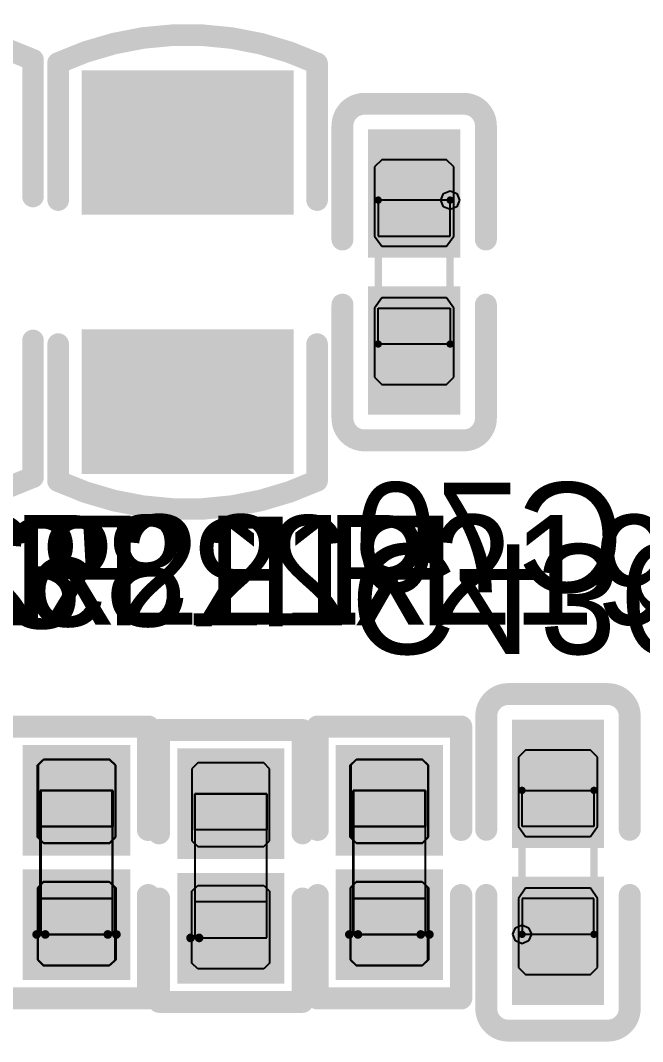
# Model space of a CAD drawing. Header units: millimetres. Extents: x 892 to 1144, y 1011 to 1123.
# Drawn here: x 983.76 to 988.09, y 1106.93 to 1114.02 of the extents above; entities that cross this region are included whole.
import ezdxf

# ---------------------------------------------------------------- set-up
doc = ezdxf.new("R2010")
doc.units = ezdxf.units.MM
for name, color, linetype in [('BottomLayer', 5, 'Continuous'), ('BottomOverlay', 54, 'Continuous'), ('BottomPaste', 16, 'Continuous'), ('BottomSolder', 6, 'Continuous'), ('Mechanical15', 56, 'Continuous'), ('Mechanical4', 56, 'Continuous'), ('Mechanical5', 56, 'Continuous'), ('Mechanical6', 56, 'Continuous'), ('TopLayer', 1, 'Continuous'), ('TopOverlay', 2, 'Continuous'), ('TopPaste', 8, 'Continuous'), ('TopSolder', 216, 'Continuous')]:
    doc.layers.add(name, color=color, linetype=linetype)

msp = doc.modelspace()

# ---------------------------------------------------------------- linework, layer by layer
at = {"layer": 'BottomLayer'}
for points in [[(984.29, 1113.575), (984.29, 1112.775), (985.56, 1113.575), (985.56, 1112.775)], [(986.23, 1113.2151), (986.23, 1112.425), (986.77, 1113.2151), (986.77, 1112.425)], [(986.23, 1112.125), (986.23, 1111.3349), (986.77, 1112.125), (986.77, 1111.3349)], [(984.29, 1111.775), (984.29, 1110.975), (985.56, 1111.775), (985.56, 1110.975)], [(987.77, 1108.325), (987.77, 1109.1151), (987.23, 1108.325), (987.23, 1109.1151)], [(984.425, 1108.324), (984.425, 1108.8896), (983.885, 1108.324), (983.885, 1108.8896)], [(985.495, 1108.3), (985.495, 1108.8656), (984.955, 1108.3), (984.955, 1108.8656)], [(986.599, 1108.324), (986.599, 1108.8896), (986.059, 1108.324), (986.059, 1108.8896)], [(984.425, 1107.4584), (984.425, 1108.024), (983.885, 1107.4584), (983.885, 1108.024)], [(985.495, 1107.4344), (985.495, 1108), (984.955, 1107.4344), (984.955, 1108)], [(986.599, 1107.4584), (986.599, 1108.024), (986.059, 1107.4584), (986.059, 1108.024)], [(987.77, 1107.2349), (987.77, 1108.025), (987.23, 1107.2349), (987.23, 1108.025)]]:
    msp.add_solid(points, dxfattribs=at)
at = {"layer": 'BottomOverlay'}
for points, const_width in [([(982.049, 1113.7521, -0.21896), (983.8498, 1113.7495)], 0.15), ([(984.024, 1113.7271, -0.21896), (985.8248, 1113.7245)], 0.15), ([(986.0014, 1113.2913, -0.414214), (986.1538, 1113.4437)], 0.1524), ([(986.8462, 1113.4437, -0.414214), (986.9986, 1113.2913)], 0.1524), ([(986.1538, 1111.1063, -0.414214), (986.0014, 1111.2587)], 0.1524), ([(986.9986, 1111.2587, -0.414214), (986.8462, 1111.1063)], 0.1524), ([(983.8498, 1110.8505, -0.21896), (982.049, 1110.8479)], 0.15), ([(985.8248, 1110.8255, -0.21896), (984.024, 1110.8229)], 0.15), ([(987.0014, 1109.1913, -0.414214), (987.1538, 1109.3437)], 0.1524), ([(987.8462, 1109.3437, -0.414214), (987.9986, 1109.1913)], 0.1524), ([(987.1538, 1107.0063, -0.414214), (987.0014, 1107.1587)], 0.1524), ([(987.9986, 1107.1587, -0.414214), (987.8462, 1107.0063)], 0.1524)]:
    msp.add_lwpolyline(points, format="xyb", dxfattribs=dict(at, const_width=const_width))
for points, const_width in [([(983.8123, 1113.7495, 1), (983.8873, 1113.7495, 1)], 0.075), ([(983.8125, 1113.75, 1), (983.8875, 1113.75, 1)], 0.075), ([(983.9865, 1113.7271, 1), (984.0615, 1113.7271, 1)], 0.075), ([(983.9875, 1113.725, 1), (984.0625, 1113.725, 1)], 0.075), ([(985.7873, 1113.7245, 1), (985.8623, 1113.7245, 1)], 0.075), ([(985.7875, 1113.725, 1), (985.8625, 1113.725, 1)], 0.075), ([(986.1157, 1113.4437, 1), (986.1919, 1113.4437, 1)], 0.0762), ([(986.1157, 1113.4437, 1), (986.1919, 1113.4437, 1)], 0.0762), ([(986.8081, 1113.4437, 1), (986.8843, 1113.4437, 1)], 0.0762), ([(986.8081, 1113.4437, 1), (986.8843, 1113.4437, 1)], 0.0762), ([(985.9633, 1113.2913, 1), (986.0395, 1113.2913, 1)], 0.0762), ([(985.9633, 1113.2913, 1), (986.0395, 1113.2913, 1)], 0.0762), ([(986.9605, 1113.2913, 1), (987.0367, 1113.2913, 1)], 0.0762), ([(986.9605, 1113.2913, 1), (987.0367, 1113.2913, 1)], 0.0762), ([(983.8125, 1112.8, 1), (983.8875, 1112.8, 1)], 0.075), ([(983.9875, 1112.775, 1), (984.0625, 1112.775, 1)], 0.075), ([(985.7875, 1112.775, 1), (985.8625, 1112.775, 1)], 0.075), ([(985.9633, 1112.5012, 1), (986.0395, 1112.5012, 1)], 0.0762), ([(986.9605, 1112.5012, 1), (987.0367, 1112.5012, 1)], 0.0762), ([(985.9633, 1112.0488, 1), (986.0395, 1112.0488, 1)], 0.0762), ([(986.9605, 1112.0488, 1), (987.0367, 1112.0488, 1)], 0.0762), ([(983.8125, 1111.8, 1), (983.8875, 1111.8, 1)], 0.075), ([(983.9875, 1111.775, 1), (984.0625, 1111.775, 1)], 0.075), ([(985.7875, 1111.775, 1), (985.8625, 1111.775, 1)], 0.075), ([(985.9633, 1111.2587, 1), (986.0395, 1111.2587, 1)], 0.0762), ([(985.9633, 1111.2587, 1), (986.0395, 1111.2587, 1)], 0.0762), ([(986.9605, 1111.2587, 1), (987.0367, 1111.2587, 1)], 0.0762), ([(986.9605, 1111.2587, 1), (987.0367, 1111.2587, 1)], 0.0762), ([(986.1157, 1111.1063, 1), (986.1919, 1111.1063, 1)], 0.0762), ([(986.1157, 1111.1063, 1), (986.1919, 1111.1063, 1)], 0.0762), ([(986.8081, 1111.1063, 1), (986.8843, 1111.1063, 1)], 0.0762), ([(986.8081, 1111.1063, 1), (986.8843, 1111.1063, 1)], 0.0762), ([(983.8123, 1110.8505, 1), (983.8873, 1110.8505, 1)], 0.075), ([(983.8125, 1110.85, 1), (983.8875, 1110.85, 1)], 0.075), ([(983.9865, 1110.8229, 1), (984.0615, 1110.8229, 1)], 0.075), ([(983.9875, 1110.825, 1), (984.0625, 1110.825, 1)], 0.075), ([(985.7873, 1110.8255, 1), (985.8623, 1110.8255, 1)], 0.075), ([(985.7875, 1110.825, 1), (985.8625, 1110.825, 1)], 0.075), ([(987.1157, 1109.3437, 1), (987.1919, 1109.3437, 1)], 0.0762), ([(987.1157, 1109.3437, 1), (987.1919, 1109.3437, 1)], 0.0762), ([(987.8081, 1109.3437, 1), (987.8843, 1109.3437, 1)], 0.0762), ([(987.8081, 1109.3437, 1), (987.8843, 1109.3437, 1)], 0.0762), ([(986.9633, 1109.1913, 1), (987.0395, 1109.1913, 1)], 0.0762), ([(986.9633, 1109.1913, 1), (987.0395, 1109.1913, 1)], 0.0762), ([(987.9605, 1109.1913, 1), (988.0367, 1109.1913, 1)], 0.0762), ([(987.9605, 1109.1913, 1), (988.0367, 1109.1913, 1)], 0.0762), ([(984.6155, 1109.1182, 1), (984.6917, 1109.1182, 1)], 0.0762), ([(984.6155, 1109.1182, 1), (984.6917, 1109.1182, 1)], 0.0762), ([(985.7923, 1109.1182, 1), (985.8685, 1109.1182, 1)], 0.0762), ([(985.7923, 1109.1182, 1), (985.8685, 1109.1182, 1)], 0.0762), ([(986.7895, 1109.1182, 1), (986.8657, 1109.1182, 1)], 0.0762), ([(986.7895, 1109.1182, 1), (986.8657, 1109.1182, 1)], 0.0762), ([(984.6883, 1109.0942, 1), (984.7645, 1109.0942, 1)], 0.0762), ([(984.6883, 1109.0942, 1), (984.7645, 1109.0942, 1)], 0.0762), ([(985.6855, 1109.0942, 1), (985.7617, 1109.0942, 1)], 0.0762), ([(985.6855, 1109.0942, 1), (985.7617, 1109.0942, 1)], 0.0762), ([(984.6155, 1108.4002, 1), (984.6917, 1108.4002, 1)], 0.0762), ([(985.7923, 1108.4002, 1), (985.8685, 1108.4002, 1)], 0.0762), ([(986.7895, 1108.4002, 1), (986.8657, 1108.4002, 1)], 0.0762), ([(986.9633, 1108.4012, 1), (987.0395, 1108.4012, 1)], 0.0762), ([(987.9605, 1108.4012, 1), (988.0367, 1108.4012, 1)], 0.0762), ([(984.6883, 1108.3762, 1), (984.7645, 1108.3762, 1)], 0.0762), ([(985.6855, 1108.3762, 1), (985.7617, 1108.3762, 1)], 0.0762), ([(984.6155, 1107.9478, 1), (984.6917, 1107.9478, 1)], 0.0762), ([(984.6883, 1107.9238, 1), (984.7645, 1107.9238, 1)], 0.0762), ([(985.6855, 1107.9238, 1), (985.7617, 1107.9238, 1)], 0.0762), ([(985.7923, 1107.9478, 1), (985.8685, 1107.9478, 1)], 0.0762), ([(986.7895, 1107.9478, 1), (986.8657, 1107.9478, 1)], 0.0762), ([(986.9633, 1107.9488, 1), (987.0395, 1107.9488, 1)], 0.0762), ([(987.9605, 1107.9488, 1), (988.0367, 1107.9488, 1)], 0.0762), ([(984.6155, 1107.2298, 1), (984.6917, 1107.2298, 1)], 0.0762), ([(984.6155, 1107.2298, 1), (984.6917, 1107.2298, 1)], 0.0762), ([(984.6883, 1107.2058, 1), (984.7645, 1107.2058, 1)], 0.0762), ([(984.6883, 1107.2058, 1), (984.7645, 1107.2058, 1)], 0.0762), ([(985.6855, 1107.2058, 1), (985.7617, 1107.2058, 1)], 0.0762), ([(985.6855, 1107.2058, 1), (985.7617, 1107.2058, 1)], 0.0762), ([(985.7923, 1107.2298, 1), (985.8685, 1107.2298, 1)], 0.0762), ([(985.7923, 1107.2298, 1), (985.8685, 1107.2298, 1)], 0.0762), ([(986.7895, 1107.2298, 1), (986.8657, 1107.2298, 1)], 0.0762), ([(986.7895, 1107.2298, 1), (986.8657, 1107.2298, 1)], 0.0762), ([(986.9633, 1107.1587, 1), (987.0395, 1107.1587, 1)], 0.0762), ([(986.9633, 1107.1587, 1), (987.0395, 1107.1587, 1)], 0.0762), ([(987.9605, 1107.1587, 1), (988.0367, 1107.1587, 1)], 0.0762), ([(987.9605, 1107.1587, 1), (988.0367, 1107.1587, 1)], 0.0762), ([(987.1157, 1107.0063, 1), (987.1919, 1107.0063, 1)], 0.0762), ([(987.1157, 1107.0063, 1), (987.1919, 1107.0063, 1)], 0.0762), ([(987.8081, 1107.0063, 1), (987.8843, 1107.0063, 1)], 0.0762), ([(987.8081, 1107.0063, 1), (987.8843, 1107.0063, 1)], 0.0762)]:
    msp.add_lwpolyline(points, format="xyb", close=True, dxfattribs=dict(at, const_width=const_width))
for points, const_width in [([(983.85, 1112.8), (983.85, 1113.75)], 0.15), ([(984.025, 1112.775), (984.025, 1113.725)], 0.15), ([(985.825, 1112.775), (985.825, 1113.725)], 0.15), ([(986.1538, 1113.4437), (986.8462, 1113.4437)], 0.1524), ([(986.0014, 1112.5012), (986.0014, 1113.2913)], 0.1524), ([(986.9986, 1112.5012), (986.9986, 1113.2913)], 0.1524), ([(986.0014, 1111.2587), (986.0014, 1112.0488)], 0.1524), ([(986.9986, 1111.2587), (986.9986, 1112.0488)], 0.1524), ([(983.85, 1110.85), (983.85, 1111.8)], 0.15), ([(984.025, 1110.825), (984.025, 1111.775)], 0.15), ([(985.825, 1110.825), (985.825, 1111.775)], 0.15), ([(986.1538, 1111.1063), (986.8462, 1111.1063)], 0.1524), ([(987.1538, 1109.3437), (987.8462, 1109.3437)], 0.1524), ([(987.0014, 1108.4012), (987.0014, 1109.1913)], 0.1524), ([(987.9986, 1108.4012), (987.9986, 1109.1913)], 0.1524), ([(983.6564, 1109.1182), (984.6536, 1109.1182)], 0.1524), ([(984.6536, 1108.4002), (984.6536, 1109.1182)], 0.1524), ([(985.8304, 1108.4002), (985.8304, 1109.1182)], 0.1524), ([(985.8304, 1109.1182), (986.8276, 1109.1182)], 0.1524), ([(986.8276, 1108.4002), (986.8276, 1109.1182)], 0.1524), ([(984.7264, 1108.3762), (984.7264, 1109.0942)], 0.1524), ([(984.7264, 1109.0942), (985.7236, 1109.0942)], 0.1524), ([(985.7236, 1108.3762), (985.7236, 1109.0942)], 0.1524), ([(984.6536, 1107.2298), (984.6536, 1107.9478)], 0.1524), ([(984.7264, 1107.2058), (984.7264, 1107.9238)], 0.1524), ([(985.7236, 1107.2058), (985.7236, 1107.9238)], 0.1524), ([(985.8304, 1107.2298), (985.8304, 1107.9478)], 0.1524), ([(986.8276, 1107.2298), (986.8276, 1107.9478)], 0.1524), ([(987.0014, 1107.1587), (987.0014, 1107.9488)], 0.1524), ([(987.9986, 1107.1587), (987.9986, 1107.9488)], 0.1524), ([(983.6564, 1107.2298), (984.6536, 1107.2298)], 0.1524), ([(984.7264, 1107.2058), (985.7236, 1107.2058)], 0.1524), ([(985.8304, 1107.2298), (986.8276, 1107.2298)], 0.1524), ([(987.1538, 1107.0063), (987.8462, 1107.0063)], 0.1524)]:
    msp.add_lwpolyline(points, dxfattribs=dict(at, const_width=const_width))
at = {"layer": 'BottomPaste'}
for p, q in [((986.275, 1113.055), (986.225, 1113.005)), ((986.725, 1113.055), (986.275, 1113.055)), ((986.775, 1113.005), (986.725, 1113.055)), ((986.225, 1113.005), (986.225, 1112.525)), ((986.775, 1112.525), (986.775, 1113.005)), ((986.225, 1112.525), (986.275, 1112.455)), ((986.725, 1112.455), (986.775, 1112.525)), ((986.275, 1112.455), (986.725, 1112.455)), ((986.275, 1112.095), (986.225, 1112.025)), ((986.725, 1112.095), (986.275, 1112.095)), ((986.775, 1112.025), (986.725, 1112.095)), ((986.225, 1112.025), (986.225, 1111.545)), ((986.775, 1111.545), (986.775, 1112.025)), ((986.225, 1111.545), (986.275, 1111.495)), ((986.725, 1111.495), (986.775, 1111.545)), ((986.275, 1111.495), (986.725, 1111.495)), ((987.275, 1108.955), (987.225, 1108.905)), ((987.225, 1108.905), (987.225, 1108.425)), ((987.725, 1108.955), (987.275, 1108.955)), ((987.775, 1108.905), (987.725, 1108.955)), ((987.775, 1108.425), (987.775, 1108.905)), ((983.925, 1108.8896), (983.885, 1108.8496)), ((983.885, 1108.8496), (983.885, 1108.349)), ((984.385, 1108.8896), (983.925, 1108.8896)), ((984.425, 1108.8496), (984.385, 1108.8896)), ((984.425, 1108.349), (984.425, 1108.8496)), ((984.995, 1108.8656), (984.955, 1108.8256)), ((985.455, 1108.8656), (984.995, 1108.8656)), ((985.495, 1108.8256), (985.455, 1108.8656)), ((986.099, 1108.8896), (986.059, 1108.8496)), ((986.059, 1108.8496), (986.059, 1108.349)), ((986.559, 1108.8896), (986.099, 1108.8896)), ((986.599, 1108.8496), (986.559, 1108.8896)), ((986.599, 1108.349), (986.599, 1108.8496)), ((984.955, 1108.8256), (984.955, 1108.325)), ((985.495, 1108.325), (985.495, 1108.8256)), ((987.225, 1108.425), (987.275, 1108.355)), ((987.725, 1108.355), (987.775, 1108.425)), ((983.885, 1108.349), (983.925, 1108.309)), ((984.385, 1108.309), (984.425, 1108.349)), ((986.059, 1108.349), (986.099, 1108.309)), ((986.559, 1108.309), (986.599, 1108.349)), ((987.275, 1108.355), (987.725, 1108.355)), ((983.925, 1108.309), (984.385, 1108.309)), ((984.955, 1108.325), (984.995, 1108.285)), ((984.995, 1108.285), (985.455, 1108.285)), ((985.455, 1108.285), (985.495, 1108.325)), ((986.099, 1108.309), (986.559, 1108.309)), ((983.885, 1107.999), (983.925, 1108.039)), ((983.885, 1107.4984), (983.885, 1107.999)), ((983.925, 1108.039), (984.385, 1108.039)), ((984.385, 1108.039), (984.425, 1107.999)), ((984.425, 1107.999), (984.425, 1107.4984)), ((984.955, 1107.975), (984.995, 1108.015)), ((984.995, 1108.015), (985.455, 1108.015)), ((985.455, 1108.015), (985.495, 1107.975)), ((986.059, 1107.999), (986.099, 1108.039)), ((986.059, 1107.4984), (986.059, 1107.999)), ((986.099, 1108.039), (986.559, 1108.039)), ((986.559, 1108.039), (986.599, 1107.999)), ((986.599, 1107.999), (986.599, 1107.4984)), ((987.275, 1107.995), (987.225, 1107.925)), ((987.725, 1107.995), (987.275, 1107.995)), ((987.775, 1107.925), (987.725, 1107.995)), ((984.955, 1107.4744), (984.955, 1107.975)), ((985.495, 1107.975), (985.495, 1107.4744)), ((987.225, 1107.925), (987.225, 1107.445)), ((987.775, 1107.445), (987.775, 1107.925)), ((983.925, 1107.4584), (983.885, 1107.4984)), ((984.425, 1107.4984), (984.385, 1107.4584)), ((986.099, 1107.4584), (986.059, 1107.4984)), ((986.599, 1107.4984), (986.559, 1107.4584)), ((984.385, 1107.4584), (983.925, 1107.4584)), ((984.995, 1107.4344), (984.955, 1107.4744)), ((985.455, 1107.4344), (984.995, 1107.4344)), ((985.495, 1107.4744), (985.455, 1107.4344)), ((986.559, 1107.4584), (986.099, 1107.4584)), ((987.225, 1107.445), (987.275, 1107.395)), ((987.725, 1107.395), (987.775, 1107.445)), ((987.275, 1107.395), (987.725, 1107.395))]:
    msp.add_line(p, q, dxfattribs=at)
for points in [[(984.29, 1113.575), (984.29, 1112.775), (985.56, 1113.575), (985.56, 1112.775)], [(986.23, 1113.2151), (986.23, 1112.425), (986.77, 1113.2151), (986.77, 1112.425)], [(986.23, 1112.125), (986.23, 1111.3349), (986.77, 1112.125), (986.77, 1111.3349)], [(984.29, 1111.775), (984.29, 1110.975), (985.56, 1111.775), (985.56, 1110.975)], [(987.77, 1108.325), (987.77, 1109.1151), (987.23, 1108.325), (987.23, 1109.1151)], [(984.425, 1108.324), (984.425, 1108.8896), (983.885, 1108.324), (983.885, 1108.8896)], [(985.495, 1108.3), (985.495, 1108.8656), (984.955, 1108.3), (984.955, 1108.8656)], [(986.599, 1108.324), (986.599, 1108.8896), (986.059, 1108.324), (986.059, 1108.8896)], [(984.425, 1107.4584), (984.425, 1108.024), (983.885, 1107.4584), (983.885, 1108.024)], [(985.495, 1107.4344), (985.495, 1108), (984.955, 1107.4344), (984.955, 1108)], [(986.599, 1107.4584), (986.599, 1108.024), (986.059, 1107.4584), (986.059, 1108.024)], [(987.77, 1107.2349), (987.77, 1108.025), (987.23, 1107.2349), (987.23, 1108.025)]]:
    msp.add_solid(points, dxfattribs=at)
at = {"layer": 'BottomSolder'}
for points in [[(984.1884, 1113.6766), (984.1884, 1112.6734), (985.6616, 1113.6766), (985.6616, 1112.6734)], [(986.1792, 1113.2659), (986.1792, 1112.3742), (986.8208, 1113.2659), (986.8208, 1112.3742)], [(986.1792, 1112.1758), (986.1792, 1111.2841), (986.8208, 1112.1758), (986.8208, 1111.2841)], [(984.1884, 1111.8766), (984.1884, 1110.8734), (985.6616, 1111.8766), (985.6616, 1110.8734)], [(987.8208, 1108.2742), (987.8208, 1109.1659), (987.1792, 1108.2742), (987.1792, 1109.1659)], [(984.5266, 1108.2224), (984.5266, 1108.9912), (983.7834, 1108.2224), (983.7834, 1108.9912)], [(986.7006, 1108.2224), (986.7006, 1108.9912), (985.9574, 1108.2224), (985.9574, 1108.9912)], [(985.5966, 1108.1984), (985.5966, 1108.9672), (984.8534, 1108.1984), (984.8534, 1108.9672)], [(984.5266, 1107.3568), (984.5266, 1108.1256), (983.7834, 1107.3568), (983.7834, 1108.1256)], [(986.7006, 1107.3568), (986.7006, 1108.1256), (985.9574, 1107.3568), (985.9574, 1108.1256)], [(985.5966, 1107.3328), (985.5966, 1108.1016), (984.8534, 1107.3328), (984.8534, 1108.1016)], [(987.8208, 1107.1841), (987.8208, 1108.0758), (987.1792, 1107.1841), (987.1792, 1108.0758)]]:
    msp.add_solid(points, dxfattribs=at)
at = {"layer": 'Mechanical15'}
for p, q in [((986.6851, 1112.775), (986.7041, 1112.8209)), ((986.7041, 1112.8209), (986.75, 1112.8399)), ((986.75, 1112.8399), (986.75, 1112.8399)), ((986.75, 1112.8399), (986.7959, 1112.8209)), ((986.7959, 1112.8209), (986.8149, 1112.775)), ((986.75, 1112.775), (986.25, 1112.775)), ((986.25, 1112.775), (986.25, 1112.525)), ((986.7041, 1112.7291), (986.6851, 1112.775)), ((986.75, 1112.7101), (986.7041, 1112.7291)), ((986.75, 1112.525), (986.75, 1112.775)), ((986.7959, 1112.7291), (986.75, 1112.7101)), ((986.8149, 1112.775), (986.7959, 1112.7291)), ((986.75, 1112.7101), (986.75, 1112.7101)), ((986.25, 1112.525), (986.75, 1112.525)), ((986.25, 1111.775), (986.25, 1112.025)), ((986.25, 1112.025), (986.75, 1112.025)), ((986.75, 1112.025), (986.75, 1111.775)), ((986.75, 1111.775), (986.25, 1111.775)), ((987.25, 1108.425), (987.25, 1108.675)), ((987.25, 1108.675), (987.75, 1108.675)), ((987.75, 1108.675), (987.75, 1108.425)), ((987.75, 1108.425), (987.25, 1108.425)), ((987.25, 1107.925), (987.25, 1107.675)), ((987.75, 1107.925), (987.25, 1107.925)), ((987.75, 1107.675), (987.75, 1107.925)), ((987.185, 1107.675), (987.2041, 1107.7209)), ((987.2041, 1107.7209), (987.25, 1107.7399)), ((987.25, 1107.7399), (987.25, 1107.7399)), ((987.25, 1107.7399), (987.2959, 1107.7209)), ((987.2959, 1107.7209), (987.3149, 1107.675)), ((987.2041, 1107.6291), (987.185, 1107.675)), ((987.25, 1107.6101), (987.2041, 1107.6291)), ((987.25, 1107.675), (987.75, 1107.675)), ((987.2959, 1107.6291), (987.25, 1107.6101)), ((987.3149, 1107.675), (987.2959, 1107.6291)), ((987.25, 1107.6101), (987.25, 1107.6101))]:
    msp.add_line(p, q, dxfattribs=at)
at = {"layer": 'Mechanical15', "const_width": 0.0508}
for points in [[(986.25, 1111.775), (986.25, 1112.775)], [(986.25, 1112.775), (986.75, 1112.775)], [(986.75, 1111.775), (986.75, 1112.775)], [(986.25, 1111.775), (986.75, 1111.775)], [(987.25, 1107.675), (987.25, 1108.675)], [(987.25, 1108.675), (987.75, 1108.675)], [(987.75, 1107.675), (987.75, 1108.675)], [(987.25, 1107.675), (987.75, 1107.675)]]:
    msp.add_lwpolyline(points, dxfattribs=at)
at = {"layer": 'Mechanical15', "const_width": 0.0254}
for points in [[(986.2373, 1112.775, 1), (986.2627, 1112.775, 1)], [(986.2373, 1112.775, 1), (986.2627, 1112.775, 1)], [(986.7373, 1112.775, 1), (986.7627, 1112.775, 1)], [(986.7373, 1112.775, 1), (986.7627, 1112.775, 1)], [(986.2373, 1111.775, 1), (986.2627, 1111.775, 1)], [(986.2373, 1111.775, 1), (986.2627, 1111.775, 1)], [(986.7373, 1111.775, 1), (986.7627, 1111.775, 1)], [(986.7373, 1111.775, 1), (986.7627, 1111.775, 1)], [(987.2373, 1108.675, 1), (987.2627, 1108.675, 1)], [(987.2373, 1108.675, 1), (987.2627, 1108.675, 1)], [(987.7373, 1108.675, 1), (987.7627, 1108.675, 1)], [(987.7373, 1108.675, 1), (987.7627, 1108.675, 1)], [(987.2373, 1107.675, 1), (987.2627, 1107.675, 1)], [(987.2373, 1107.675, 1), (987.2627, 1107.675, 1)], [(987.7373, 1107.675, 1), (987.7627, 1107.675, 1)], [(987.7373, 1107.675, 1), (987.7627, 1107.675, 1)]]:
    msp.add_lwpolyline(points, format="xyb", close=True, dxfattribs=at)
at = {"layer": 'Mechanical4'}
for p, q in [((983.9001, 1107.6741), (983.9001, 1108.6741)), ((983.9001, 1108.6741), (984.4002, 1108.6741)), ((983.9048, 1108.6741), (983.9048, 1107.6741)), ((984.4049, 1108.6741), (983.9048, 1108.6741)), ((984.4002, 1108.6741), (984.4002, 1107.6741)), ((984.4049, 1107.6741), (984.4049, 1108.6741)), ((984.9748, 1108.6501), (984.9748, 1107.6501)), ((985.4749, 1108.6501), (984.9748, 1108.6501)), ((985.4749, 1107.6501), (985.4749, 1108.6501)), ((986.0761, 1107.6741), (986.0761, 1108.6741)), ((986.0761, 1108.6741), (986.5762, 1108.6741)), ((986.0788, 1108.6741), (986.0788, 1107.6741)), ((986.5789, 1108.6741), (986.0788, 1108.6741)), ((986.5762, 1108.6741), (986.5762, 1107.6741)), ((986.5789, 1107.6741), (986.5789, 1108.6741)), ((984.4002, 1107.6741), (983.9001, 1107.6741)), ((983.9048, 1107.6741), (984.4049, 1107.6741)), ((984.9748, 1107.6501), (985.4749, 1107.6501)), ((986.5762, 1107.6741), (986.0761, 1107.6741)), ((986.0788, 1107.6741), (986.5789, 1107.6741))]:
    msp.add_line(p, q, dxfattribs=at)
at = {"layer": 'Mechanical5'}
for p, q in [((984.4, 1108.675), (983.9, 1108.675)), ((983.9, 1108.675), (983.9, 1108.425)), ((983.905, 1108.425), (983.905, 1108.675)), ((983.905, 1108.675), (984.405, 1108.675)), ((984.4, 1108.425), (984.4, 1108.675)), ((984.405, 1108.675), (984.405, 1108.425)), ((984.975, 1108.401), (984.975, 1108.651)), ((984.975, 1108.651), (985.475, 1108.651)), ((985.475, 1108.651), (985.475, 1108.401)), ((986.576, 1108.675), (986.076, 1108.675)), ((986.076, 1108.675), (986.076, 1108.425)), ((986.079, 1108.425), (986.079, 1108.675)), ((986.079, 1108.675), (986.579, 1108.675)), ((986.576, 1108.425), (986.576, 1108.675)), ((986.579, 1108.675), (986.579, 1108.425)), ((983.9, 1108.425), (984.4, 1108.425)), ((984.405, 1108.425), (983.905, 1108.425)), ((986.076, 1108.425), (986.576, 1108.425)), ((986.579, 1108.425), (986.079, 1108.425)), ((985.475, 1108.401), (984.975, 1108.401)), ((983.9, 1107.674), (983.9, 1107.924)), ((983.9, 1107.924), (984.4, 1107.924)), ((983.905, 1107.924), (983.905, 1107.674)), ((984.405, 1107.924), (983.905, 1107.924)), ((984.4, 1107.924), (984.4, 1107.674)), ((984.405, 1107.674), (984.405, 1107.924)), ((986.076, 1107.674), (986.076, 1107.924)), ((986.076, 1107.924), (986.576, 1107.924)), ((986.079, 1107.924), (986.079, 1107.674)), ((986.579, 1107.924), (986.079, 1107.924)), ((986.576, 1107.924), (986.576, 1107.674)), ((986.579, 1107.674), (986.579, 1107.924)), ((984.975, 1107.9), (984.975, 1107.65)), ((985.475, 1107.9), (984.975, 1107.9)), ((985.475, 1107.65), (985.475, 1107.9)), ((984.4, 1107.674), (983.9, 1107.674)), ((983.905, 1107.674), (984.405, 1107.674)), ((984.975, 1107.65), (985.475, 1107.65)), ((986.576, 1107.674), (986.076, 1107.674)), ((986.079, 1107.674), (986.579, 1107.674))]:
    msp.add_line(p, q, dxfattribs=at)
at = {"layer": 'Mechanical6'}
for points, const_width in [([(983.935, 1107.6741, 1), (983.8751, 1107.6741, 1)], 0.06), ([(983.8601, 1107.6741, 1), (983.8901, 1107.6741, 1)], 0.03), ([(983.92, 1107.6741, 1), (983.95, 1107.6741, 1)], 0.03), ([(984.4299, 1107.6741, 1), (984.37, 1107.6741, 1)], 0.06), ([(984.355, 1107.6741, 1), (984.385, 1107.6741, 1)], 0.03), ([(984.4149, 1107.6741, 1), (984.4449, 1107.6741, 1)], 0.03), ([(985.005, 1107.6501, 1), (984.9451, 1107.6501, 1)], 0.06), ([(986.109, 1107.6741, 1), (986.0491, 1107.6741, 1)], 0.06), ([(986.0341, 1107.6741, 1), (986.0641, 1107.6741, 1)], 0.03), ([(986.094, 1107.6741, 1), (986.124, 1107.6741, 1)], 0.03), ([(986.6059, 1107.6741, 1), (986.546, 1107.6741, 1)], 0.06), ([(986.531, 1107.6741, 1), (986.561, 1107.6741, 1)], 0.03), ([(986.5909, 1107.6741, 1), (986.6209, 1107.6741, 1)], 0.03), ([(984.9301, 1107.6501, 1), (984.9601, 1107.6501, 1)], 0.03), ([(984.99, 1107.6501, 1), (985.02, 1107.6501, 1)], 0.03)]:
    msp.add_lwpolyline(points, format="xyb", close=True, dxfattribs=dict(at, const_width=const_width))
at = {"layer": 'TopLayer'}
for points in [[(984.42, 1108.324), (984.42, 1108.8896), (983.88, 1108.324), (983.88, 1108.8896)], [(986.596, 1108.324), (986.596, 1108.8896), (986.056, 1108.324), (986.056, 1108.8896)], [(984.42, 1107.4584), (984.42, 1108.024), (983.88, 1107.4584), (983.88, 1108.024)], [(986.596, 1107.4584), (986.596, 1108.024), (986.056, 1107.4584), (986.056, 1108.024)]]:
    msp.add_solid(points, dxfattribs=at)
at = {"layer": 'TopOverlay', "const_width": 0.1524}
for points in [[(983.6514, 1109.1182), (984.6486, 1109.1182)], [(984.6486, 1108.4002), (984.6486, 1109.1182)], [(985.8274, 1109.1182), (986.8246, 1109.1182)], [(985.8274, 1108.4002), (985.8274, 1109.1182)], [(986.8246, 1108.4002), (986.8246, 1109.1182)], [(984.6486, 1107.2298), (984.6486, 1107.9478)], [(985.8274, 1107.2298), (985.8274, 1107.9478)], [(986.8246, 1107.2298), (986.8246, 1107.9478)], [(983.6514, 1107.2298), (984.6486, 1107.2298)], [(985.8274, 1107.2298), (986.8246, 1107.2298)]]:
    msp.add_lwpolyline(points, dxfattribs=at)
at = {"layer": 'TopOverlay', "const_width": 0.0762}
for points in [[(984.6105, 1109.1182, 1), (984.6867, 1109.1182, 1)], [(984.6105, 1109.1182, 1), (984.6867, 1109.1182, 1)], [(985.7893, 1109.1182, 1), (985.8655, 1109.1182, 1)], [(985.7893, 1109.1182, 1), (985.8655, 1109.1182, 1)], [(986.7865, 1109.1182, 1), (986.8627, 1109.1182, 1)], [(986.7865, 1109.1182, 1), (986.8627, 1109.1182, 1)], [(984.6105, 1108.4002, 1), (984.6867, 1108.4002, 1)], [(985.7893, 1108.4002, 1), (985.8655, 1108.4002, 1)], [(986.7865, 1108.4002, 1), (986.8627, 1108.4002, 1)], [(984.6105, 1107.9478, 1), (984.6867, 1107.9478, 1)], [(985.7893, 1107.9478, 1), (985.8655, 1107.9478, 1)], [(986.7865, 1107.9478, 1), (986.8627, 1107.9478, 1)], [(984.6105, 1107.2298, 1), (984.6867, 1107.2298, 1)], [(984.6105, 1107.2298, 1), (984.6867, 1107.2298, 1)], [(985.7893, 1107.2298, 1), (985.8655, 1107.2298, 1)], [(985.7893, 1107.2298, 1), (985.8655, 1107.2298, 1)], [(986.7865, 1107.2298, 1), (986.8627, 1107.2298, 1)], [(986.7865, 1107.2298, 1), (986.8627, 1107.2298, 1)]]:
    msp.add_lwpolyline(points, format="xyb", close=True, dxfattribs=at)
at = {"layer": 'TopPaste'}
for p, q in [((983.88, 1108.8496), (983.92, 1108.8896)), ((983.88, 1108.349), (983.88, 1108.8496)), ((983.92, 1108.8896), (984.38, 1108.8896)), ((984.38, 1108.8896), (984.42, 1108.8496)), ((984.42, 1108.8496), (984.42, 1108.349)), ((986.056, 1108.8496), (986.096, 1108.8896)), ((986.056, 1108.349), (986.056, 1108.8496)), ((986.096, 1108.8896), (986.556, 1108.8896)), ((986.556, 1108.8896), (986.596, 1108.8496)), ((986.596, 1108.8496), (986.596, 1108.349)), ((983.92, 1108.309), (983.88, 1108.349)), ((984.42, 1108.349), (984.38, 1108.309)), ((986.096, 1108.309), (986.056, 1108.349)), ((986.596, 1108.349), (986.556, 1108.309)), ((984.38, 1108.309), (983.92, 1108.309)), ((986.556, 1108.309), (986.096, 1108.309)), ((983.92, 1108.039), (983.88, 1107.999)), ((983.88, 1107.999), (983.88, 1107.4984)), ((984.38, 1108.039), (983.92, 1108.039)), ((984.42, 1107.999), (984.38, 1108.039)), ((984.42, 1107.4984), (984.42, 1107.999)), ((986.096, 1108.039), (986.056, 1107.999)), ((986.056, 1107.999), (986.056, 1107.4984)), ((986.556, 1108.039), (986.096, 1108.039)), ((986.596, 1107.999), (986.556, 1108.039)), ((986.596, 1107.4984), (986.596, 1107.999)), ((983.88, 1107.4984), (983.92, 1107.4584)), ((984.38, 1107.4584), (984.42, 1107.4984)), ((986.056, 1107.4984), (986.096, 1107.4584)), ((986.556, 1107.4584), (986.596, 1107.4984)), ((983.92, 1107.4584), (984.38, 1107.4584)), ((986.096, 1107.4584), (986.556, 1107.4584))]:
    msp.add_line(p, q, dxfattribs=at)
for points in [[(984.42, 1108.324), (984.42, 1108.8896), (983.88, 1108.324), (983.88, 1108.8896)], [(986.596, 1108.324), (986.596, 1108.8896), (986.056, 1108.324), (986.056, 1108.8896)], [(984.42, 1107.4584), (984.42, 1108.024), (983.88, 1107.4584), (983.88, 1108.024)], [(986.596, 1107.4584), (986.596, 1108.024), (986.056, 1107.4584), (986.056, 1108.024)]]:
    msp.add_solid(points, dxfattribs=at)
at = {"layer": 'TopSolder'}
for points in [[(984.5216, 1108.2224), (984.5216, 1108.9912), (983.7784, 1108.2224), (983.7784, 1108.9912)], [(986.6976, 1108.2224), (986.6976, 1108.9912), (985.9544, 1108.2224), (985.9544, 1108.9912)], [(984.5216, 1107.3568), (984.5216, 1108.1256), (983.7784, 1107.3568), (983.7784, 1108.1256)], [(986.6976, 1107.3568), (986.6976, 1108.1256), (985.9544, 1107.3568), (985.9544, 1108.1256)]]:
    msp.add_solid(points, dxfattribs=at)

# ---------------------------------------------------------------- texts
at = {"layer": 'BottomOverlay', "text_generation_flag": 2}
for s, p in [('C70', (987.9578, 1110.0514)), ('R220', (984.6124, 1109.8218)), ('R35', (985.6698, 1109.8146)), ('R218', (986.7864, 1109.8218))]:
    msp.add_text(s, height=0.762, dxfattribs=at).set_placement(p)
msp.add_text('C436', height=0.762, rotation=180, dxfattribs=at).set_placement((986.0564, 1110.3846))
at = {"layer": 'TopOverlay'}
for s, p in [('R223', (981.7558, 1109.801)), ('R221', (983.7058, 1109.826)), ('R219', (985.8818, 1109.826))]:
    msp.add_text(s, height=0.762, dxfattribs=at).set_placement(p)

doc.saveas('drawing.dxf')
